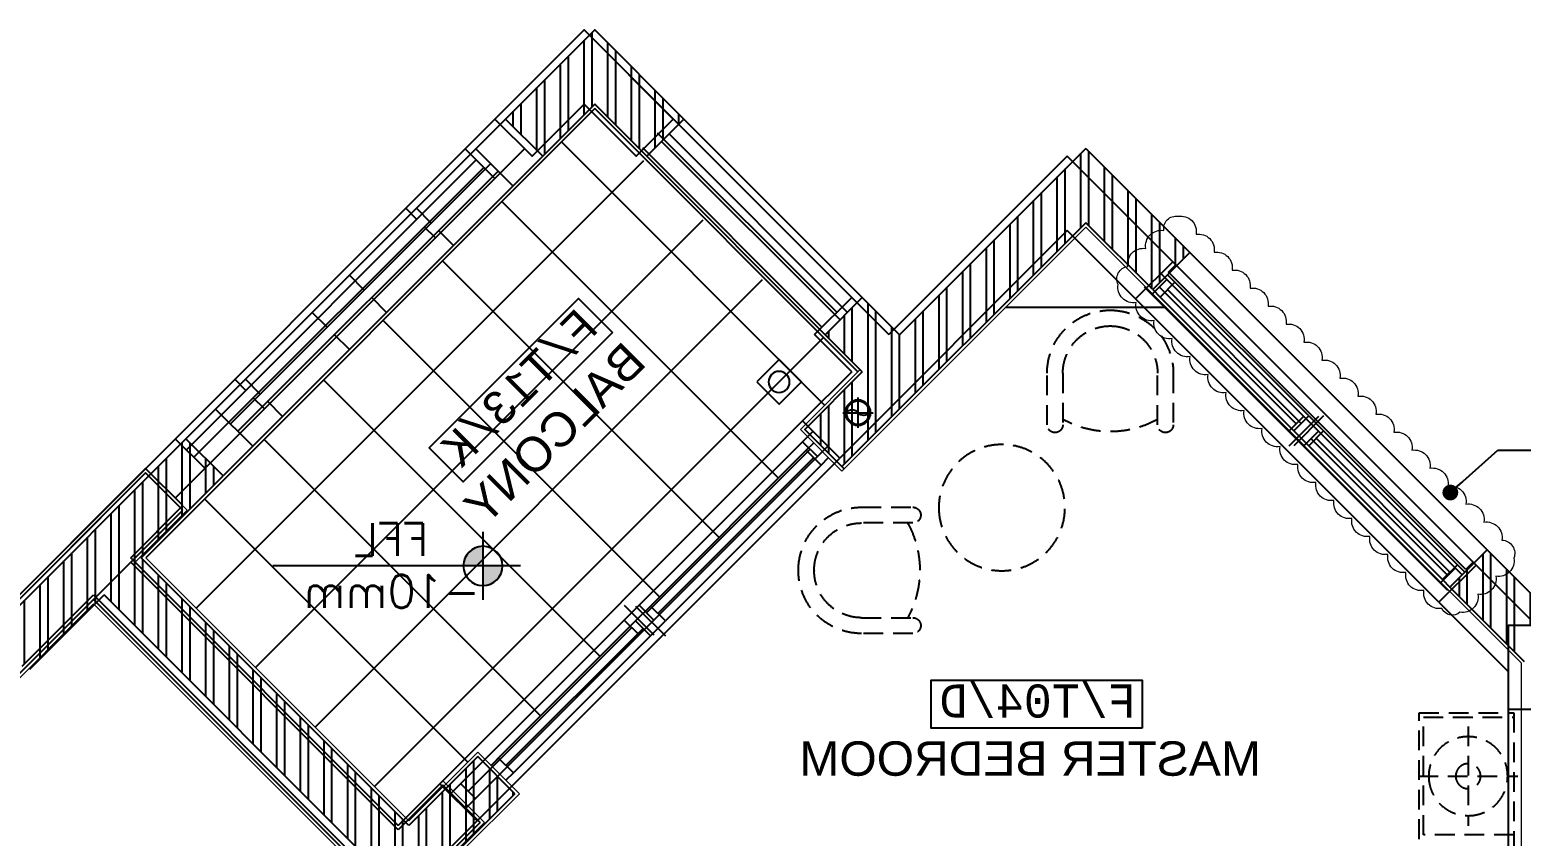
# Model space of a CAD drawing. Header units: millimetres. Extents: x 186805 to 449048, y 2167 to 51540.
# Drawn here: x 386044 to 393138, y 45329 to 49164 of the extents above; entities that cross this region are included whole.
import ezdxf
from ezdxf.enums import TextEntityAlignment as Align

# ---------------------------------------------------------------- set-up
doc = ezdxf.new("R2010")
doc.units = ezdxf.units.MM
doc.linetypes.add('BC$0$HIDDEN2', pattern=[0.1875, 0.125, -0.0625])
doc.linetypes.add('HIDDEN2', pattern=[0.1875, 0.125, -0.0625])
doc.layers.get('0').update_dxf_attribs({"linetype": 'CONTINUOUS'})
for name, color, linetype, lineweight in [('0-60x60-C', 3, 'CONTINUOUS', 13), ('0-AKL-P1 TILES', 8, 'CONTINUOUS', 13), ('0-akl-plasterline', 9, 'CONTINUOUS', 13)]:
    doc.layers.add(name, color=color, linetype=linetype, lineweight=lineweight)
for name, color, linetype in [('0-AKL-P1TILES', 8, 'CONTINUOUS'), ('3117.NEW ID XR$0$A-FLOREDGE', 211, 'CONTINUOUS'), ('A-ABOVE DOOR', 1, 'HIDDEN2'), ('A-CONC-BLDG', 6, 'CONTINUOUS'), ('A-FLORRAIL', 92, 'CONTINUOUS'), ('A-LEVEL', 43, 'CONTINUOUS'), ('A-ROOM_ID', 3, 'CONTINUOUS'), ('A-ROOM_NBR', 40, 'CONTINUOUS'), ('a-wall', 140, 'CONTINUOUS'), ('A-WIND', 4, 'CONTINUOUS'), ('ALAN', 6, 'CONTINUOUS'), ('BC-A-ABOV', 8, 'BC$0$HIDDEN2'), ('BC-A-HATCH', 8, 'CONTINUOUS'), ('BC-A-wall', 6, 'CONTINUOUS'), ('BC-A-WINDOW', 2, 'CONTINUOUS'), ('BC-dim', 1, 'CONTINUOUS'), ('TC$0$Nak_Tiletag', 3, 'CONTINUOUS'), ('TC-FLOORING', 41, 'CONTINUOUS')]:
    doc.layers.add(name, color=color, linetype=linetype)
doc.styles.add('ROMANS', font='ROMANS.shx', dxfattribs={"width": 0.8})
doc.styles.add('SITE SURVEY ROOM$0$SITE SURVEY ROOM$0$XREF1$0$XREF1$0$XREF1$0$paris 2-3-4.DWG124$0$guest room-2$0$FINAL DRGS1$0$C2', font='swissk.ttf', dxfattribs={"height": 0.4})
doc.styles.add('style1', font='monos.ttf')
doc.styles.add('TC$0$Standard', font='txt')
doc.dimstyles.new('TC$0$POINTER', dxfattribs={"dimtxt": 80, "dimasz": 120, "dimexe": 20, "dimexo": 20, "dimgap": 20, "dimtad": 1, "dimdec": 0, "dimtxsty": 'TC$0$Standard', "dimcen": 2.5, "dimadec": 0, "dimazin": 0, "dimtfac": 1, "dimtdec": 0, "dimtix": 1, "dimtmove": 1, "dimatfit": 3, "dimldrblk": 'TC$0$_Dot', "dimfxl": 1, "dimarcsym": 0})
pattern_1 = [(270, (-189031.63, 11508.82), (-112.5, -2e-14), []), (270, (-188994.13, 11471.32), (-112.5, -2e-14), [])]

# ---------------------------------------------------------------- blocks, each defined once
blk = doc.blocks.new('A$C7C4A1575')
at = {"layer": 'A-ABOVE DOOR', "color": 8, "linetype": 'Continuous'}
for p, q in [((60851.3, 6130.2), (59125.9, 4404.9)), ((59302.7, 4228.1), (61028.1, 5953.4)), ((56276.3, 5090.8), (57718.8, 3648.3)), ((57542, 3471.5), (56099.5, 4914))]:
    blk.add_line(p, q, dxfattribs=at)
at = {"layer": 'A-CONC-BLDG', "color": 8}
for points in [[(55945.1, 5600), (55945.1, 5200), (55245.1, 5200), (55245.1, 5600)], [(60342.2, 2722), (60094.7, 2969.5), (59917.9, 2792.7), (60342.2, 2368.4), (60766.4, 2792.7), (60589.7, 2969.5)]]:
    blk.add_lwpolyline(points, close=True, dxfattribs=at)
at = {"layer": 'A-FLORRAIL', "color": 8}
for p, q in [((60625, 2934.1), (62286.7, 4595.8)), ((60819.5, 3022.5), (62198.3, 4401.4)), ((62145.3, 4454.4), (62286.7, 4313)), ((60854.8, 2987.1), (62233.7, 4366)), ((61862.4, 4171.5), (61915.5, 4118.5)), ((61950.8, 4083.2), (62003.9, 4030.1)), ((59210.8, 3782.6), (60063.4, 2930)), ((59140.1, 3711.9), (59992.7, 2859.3)), ((61049.3, 3358.4), (61102.3, 3305.3)), ((61137.7, 3270), (61190.7, 3216.9)), ((60766.4, 3075.5), (60907.9, 2934.1))]:
    blk.add_line(p, q, dxfattribs=at)
at = {"layer": 'a-wall', "color": 8}
for p, q in [((55945.1, 10150), (55945.1, 5600)), ((60851.3, 6130.2), (61226, 6505)), ((62675.6, 5055.4), (61226, 6505)), ((60851.3, 6130.2), (61028.1, 5953.4)), ((61028.1, 5953.4), (61226, 6151.4)), ((61226, 6151.4), (62498.8, 4878.6)), ((56276.3, 5090.8), (55945.1, 5422)), ((63015, 5394.8), (62675.6, 5055.4)), ((55813.5, 5200), (56099.5, 4914)), ((62428.1, 4454.4), (63191.8, 5218.1)), ((56099.5, 4914), (56276.3, 5090.8)), ((62498.8, 4878.6), (62251.4, 4631.2)), ((62251.4, 4631.2), (62428.1, 4454.4)), ((58044.1, 3323), (59125.9, 4404.9)), ((59125.9, 4404.9), (59302.7, 4228.1)), ((59069.4, 3994.8), (59302.7, 4228.1)), ((59069.4, 3994.8), (59246.2, 3818)), ((58044.1, 2969.5), (58892.6, 3818)), ((59069.4, 3641.2), (58892.6, 3818)), ((59246.2, 3818), (59069.4, 3641.2)), ((57542, 3471.5), (57718.8, 3648.3)), ((57718.8, 3648.3), (58044.1, 3323)), ((58044.1, 2969.5), (57542, 3471.5))]:
    blk.add_line(p, q, dxfattribs=at)
at = {"layer": 'A-WIND', "color": 8}
for p, q in [((59182.5, 4348.3), (60907.9, 6073.7)), ((59253.2, 4277.6), (60978.6, 6002.9)), ((60893.7, 5988.8), (60115.9, 5211)), ((60858.4, 6024.2), (60929.1, 5953.4)), ((60151.2, 5104.9), (60009.8, 5246.3)), ((60080.5, 5246.3), (60151.2, 5175.6)), ((60045.2, 5140.3), (59267.4, 4362.5)), ((60009.8, 5175.6), (60080.5, 5104.9)), ((56269.3, 4998.9), (56198.6, 4928.1)), ((56234, 5034.2), (57676.4, 3591.7)), ((56163.2, 4963.5), (57605.7, 3521)), ((56884.5, 4313), (56234, 4963.5)), ((56919.8, 4348.3), (56849.1, 4277.6)), ((56849.1, 4206.9), (56990.6, 4348.3)), ((59232, 4397.8), (59302.7, 4327.1)), ((56990.6, 4277.6), (56919.8, 4206.9)), ((57605.7, 3591.7), (56955.2, 4242.3)), ((57641.1, 3627.1), (57570.4, 3556.4))]:
    blk.add_line(p, q, dxfattribs=at)
at = {"layer": 'ALAN', "color": 8}
for p, q in [((55813.5, 5200), (56113.7, 4899.9)), ((60342.2, 2368.4), (63205.9, 5232.2)), ((56113.7, 4899.9), (56149, 4935.2)), ((56149, 4935.2), (57563.2, 3521)), ((58044.1, 2969.5), (58892.6, 3818)), ((58892.6, 3818), (60342.2, 2368.4)), ((57563.2, 3521), (57527.9, 3485.6)), ((57527.9, 3485.6), (58044.1, 2969.5))]:
    blk.add_line(p, q, dxfattribs=at)
blk = doc.blocks.new('A$C32DD6ECA')
at = {"layer": '0-60x60-C', "color": 16, "xscale": 0.04183124983683228, "yscale": 0.04183124983683228, "zscale": 0.04183124983683228, "rotation": 180}
blk.add_blockref('A$C7C4A1575', (4397.08, 2202.64), dxfattribs=at)
blk = doc.blocks.new('A$C5C977968')
at = {"layer": '0-akl-plasterline'}
for p, q in [((5171.8, 17416), (5369.8, 17614)), ((5369.8, 17614), (8198.2, 14785.6)), ((5419.3, 17168.6), (5171.8, 17416)), ((4167.7, 15917), (5419.3, 17168.6)), ((5617.3, 16970.6), (2204.1, 13557.4)), ((8070.9, 14516.9), (5617.3, 16970.6)), ((3757.6, 15931.1), (3955.6, 16129.1)), ((3955.6, 16129.1), (4167.7, 15917)), ((3969.7, 15719), (3757.6, 15931.1))]:
    blk.add_line(p, q, dxfattribs=at)
at = {"layer": 'a-wall'}
for p, q in [((5193, 17416), (5369.8, 17592.8)), ((5193, 17416), (5369.8, 17592.8)), ((5193, 17416), (5369.8, 17592.8)), ((5369.8, 17592.8), (5794.1, 17168.6)), ((5369.8, 17592.8), (5794.1, 17168.6)), ((5369.8, 17592.8), (6147.6, 16815)), ((5440.5, 17168.6), (5193, 17416)), ((5440.5, 17168.6), (5193, 17416)), ((5440.5, 17168.6), (5193, 17416)), ((5440.5, 17168.6), (5193, 17416)), ((5688, 17274.6), (6147.6, 16815)), ((4167.7, 15895.8), (5440.5, 17168.6)), ((4167.7, 15895.8), (5440.5, 17168.6)), ((4167.7, 15895.8), (5440.5, 17168.6)), ((4167.7, 15895.8), (5440.5, 17168.6)), ((4167.7, 15895.8), (5440.5, 17168.6)), ((4167.7, 15895.8), (5440.5, 17168.6)), ((2470.7, 13845.2), (5617.3, 16991.8)), ((2470.7, 13845.2), (5617.3, 16991.8)), ((2470.7, 13845.2), (5617.3, 16991.8)), ((2470.7, 13845.2), (5617.3, 16991.8)), ((2470.7, 13845.2), (5617.3, 16991.8)), ((2470.7, 13845.2), (5617.3, 16991.8)), ((5617.3, 16991.8), (4167.7, 15542.2)), ((5617.3, 16991.8), (4167.7, 15542.2)), ((5970.8, 16638.2), (5617.3, 16991.8)), ((5970.8, 16638.2), (5617.3, 16991.8)), ((5970.8, 16638.2), (5617.3, 16991.8)), ((5970.8, 16638.2), (5617.3, 16991.8)), ((3778.8, 15931.1), (3955.6, 16107.9)), ((3778.8, 15931.1), (3955.6, 16107.9)), ((3778.8, 15931.1), (3955.6, 16107.9)), ((3778.8, 15931.1), (3955.6, 16107.9)), ((3955.6, 16107.9), (4167.7, 15895.8)), ((3955.6, 16107.9), (4167.7, 15895.8)), ((3955.6, 16107.9), (4167.7, 15895.8)), ((3955.6, 16107.9), (4167.7, 15895.8)), ((3778.8, 15931.1), (3990.9, 15719)), ((3778.8, 15931.1), (3990.9, 15719)), ((3778.8, 15931.1), (3990.9, 15719)), ((3778.8, 15931.1), (3990.9, 15719))]:
    blk.add_line(p, q, dxfattribs=at)
at = {"layer": 'BC-dim'}
blk.add_line((5617.3, 16991.8), (5440.5, 17168.6), dxfattribs=at)
blk = doc.blocks.new('TC$0$_Dot')
at = {"color": 0, "linetype": 'ByBlock', "lineweight": -2}
blk.add_line((-0.5, 0), (-1, 0), dxfattribs=at)
at = {"color": 0, "linetype": 'ByBlock', "const_width": 0.5}
blk.add_lwpolyline([(-0.25, 0, 1), (0.25, 0, 1)], format="xyb", close=True, dxfattribs=at)
blk = doc.blocks.new('SYM52')
for points in [[(150, 0, 0.414214), (0, 150), (0, 0)], [(0, 0), (-150, 0, 0.414214), (0, -150)]]:
    blk.add_hatch(color=0).paths.add_polyline_path(points)
at = {"color": 0, "linetype": 'ByBlock'}
for p, q in [((0, 260), (0, 150)), ((0, 150), (0, 0)), ((-286, 0), (1606, 0)), ((0, 0), (0, -260))]:
    blk.add_line(p, q, dxfattribs=at)
blk.add_circle((0, 0), 150, dxfattribs=at)
at = {"color": 0, "style": 'ROMANS'}
blk.add_attdef('LINE-1', (210, 110), '', height=250, rotation=0, dxfattribs=at)
blk.add_attdef('LINE-2', (210, -343), '', height=250, dxfattribs=at)
blk = doc.blocks.new('A$C7DAB1636')
at = {"layer": 'BC-A-HATCH'}
h = blk.add_hatch(dxfattribs=at)
h.set_pattern_fill('ANSI32', color=256, scale=300, angle=45, style=0)
h.set_pattern_definition(pattern_1)
h.paths.add_polyline_path([(25188.3, 20420.8), (25011.5, 20244.1), (24764, 20491.6), (24516.5, 20244.1), (24339.7, 20420.8), (24764, 20845.1)])
h = blk.add_hatch(dxfattribs=at)
h.set_pattern_fill('ANSI32', color=256, scale=300, angle=45, style=0)
h.set_pattern_definition(pattern_1)
h.paths.add_polyline_path([(23314.4, 19395.5), (23491.2, 19572.3), (23668, 19395.5), (23491.2, 19218.8), (23764.8, 18945.1), (23588.1, 18768.4), (22428.4, 19928), (22110.2, 19609.8), (21933.4, 19786.6), (22428.4, 20281.6)])
h = blk.add_hatch(dxfattribs=at)
h.set_pattern_fill('ANSI32', color=256, scale=300, angle=45, style=0)
h.set_pattern_definition(pattern_1)
h.paths.add_polyline_path([(27627.8, 17981.3), (27451, 17804.6), (27097.4, 18158.1), (23975.6, 15036.2), (23904.9, 15106.9), (25577.2, 16779.2), (25481, 16875.4), (23808.7, 15203.1), (23738, 15273.8), (25410.3, 16946.1), (25143.7, 17212.7), (25320.5, 17389.5), (25647.9, 17062.1), (26920.7, 18334.9), (26531.8, 18723.8), (26708.5, 18900.6)])
h = blk.add_hatch(dxfattribs=at)
h.set_pattern_fill('ANSI32', color=256, scale=300, angle=45, style=0)
h.set_pattern_definition(pattern_1)
h.paths.add_polyline_path([(20342.4, 17842.1), (20342.4, 18012.1), (20158.9, 18012.1), (20519.2, 18372.4), (20696, 18195.6)])
at = {"layer": '0-AKL-P1 TILES', "color": 1}
blk.add_lwpolyline([(21989.3, 19958.3, 0.520567), (21903.8, 19872.8, 0.520567), (21818.2, 19787.2, 0.520567), (21732.7, 19701.7, 0.520567), (21647.1, 19616.1, 0.520567), (21561.5, 19530.5, 0.520567), (21476, 19445, 0.520567), (21390.4, 19359.4, 0.520567), (21304.9, 19273.9, 0.520567), (21219.3, 19188.3, 0.520567), (21133.7, 19102.7, 0.520567), (21048.2, 19017.2, 0.520567), (20962.6, 18931.6, 0.520567), (20877.1, 18846.1, 0.520567), (20791.5, 18760.5, 0.520567), (20705.9, 18674.9, 0.520567), (20620.4, 18589.4, 0.520567), (20534.8, 18503.8, 0.520567), (20449.3, 18418.3, 0.520567), (20392.2, 18332.7, 0.520567), (20477.8, 18247.1, 0.520567), (20563.4, 18161.6, 0.520567), (20648.9, 18076, 0.520567), (20734.5, 18093.9, 0.520567), (20820, 18179.5, 0.520567), (20905.6, 18265, 0.520567), (20991.2, 18350.6, 0.520567), (21076.7, 18436.1, 0.520567), (21162.3, 18521.7, 0.520567), (21247.8, 18607.3, 0.520567), (21333.4, 18692.8, 0.520567), (21419, 18778.4, 0.520567), (21504.5, 18863.9, 0.520567), (21590.1, 18949.5, 0.520567), (21675.6, 19035.1, 0.520567), (21761.2, 19120.6, 0.520567), (21846.8, 19206.2, 0.520567), (21932.3, 19291.7, 0.520567), (22017.9, 19377.3, 0.520567), (22103.4, 19462.9, 0.520567), (22189, 19548.4, 0.520567), (22274.6, 19634, 0.520567), (22228.1, 19719.5, 0.520567), (22142.6, 19805.1, 0.520567), (22057, 19890.7, 0.520567)], format="xyb", close=True, dxfattribs=at)
at = {"layer": '0-AKL-P1TILES'}
for p, q in [((23670.8, 19060.4), (24922.4, 20312)), ((24532.6, 20222.3), (26659.7, 18095.2)), ((23890, 18713.9), (25205.2, 20029.1)), ((24249.8, 19939.5), (26376.9, 17812.3)), ((24172.9, 18431), (25488.1, 19746.3)), ((23966.9, 19656.6), (26094.1, 17529.5)), ((22046.2, 19524.6), (22810.6, 19524.6)), ((24455.7, 18148.2), (25770.9, 19463.4)), ((23675.8, 19382.1), (23834.1, 19223.7)), ((23834.1, 19223.7), (25811.2, 17246.6)), ((24738.5, 17865.4), (26053.8, 19180.6)), ((25021.4, 17582.5), (26336.6, 18897.7)), ((25367.9, 17363.3), (26619.4, 18614.9))]:
    blk.add_line(p, q, dxfattribs=at)
at = {"layer": '0-AKL-P1TILES', "color": 4}
blk.add_lwpolyline([(23993.2, 19170.7), (23887.2, 19064.6), (23781.1, 19170.7), (23887.2, 19276.7)], close=True, dxfattribs=at)
blk.add_circle((23887.2, 19170.7), 50, dxfattribs=at)
at = {"layer": '0-akl-plasterline', "color": 61}
for p, q in [((20357.4, 17835.8), (22428.4, 19906.8)), ((22428.4, 19906.8), (23588.1, 18747.1)), ((23501.8, 19229.4), (23786, 18945.1)), ((23588.1, 18747.1), (23786, 18945.1)), ((25647.9, 17083.3), (26899.5, 18334.9)), ((20357.4, 17835.8), (20357.4, 13097.1)), ((25122.5, 17212.7), (25320.5, 17410.7)), ((25320.5, 17410.7), (25647.9, 17083.3)), ((25122.5, 17212.7), (25389.1, 16946.1))]:
    blk.add_line(p, q, dxfattribs=at)
at = {"layer": '3117.NEW ID XR$0$A-FLOREDGE'}
blk.add_line((26531.8, 18723.8), (26708.5, 18900.6), dxfattribs=at)
blk.add_line((26531.8, 18723.8), (26708.5, 18900.6), dxfattribs=at)
at = {"layer": 'A-ROOM_NBR'}
for points in [[(24680.2, 19405.6), (25390, 18695.9), (25551.3, 18857.2), (24841.6, 19566.9)], [(22160, 17524.6), (23163.7, 17524.6), (23163.7, 17752.7), (22160, 17752.7)]]:
    blk.add_lwpolyline(points, close=True, dxfattribs=at)
at = {"layer": 'BC-A-ABOV', "ltscale": 750}
for p, q in [((20392.4, 17597.1), (20392.4, 14497.1)), ((20609.5, 17533), (20609.5, 17059.3)), ((20846.4, 17296.1), (20372.6, 17296.1))]:
    blk.add_line(p, q, dxfattribs=at)
for points in [[(22087, 19211.9, -0.414214), (22312, 19436.9), (22312.4, 19436.9, -0.414214), (22537.4, 19211.9), (22537.4, 18967.3, 1), (22612.4, 18967.3), (22612.4, 19211.9, 0.414214), (22312.4, 19511.9), (22312, 19511.9, 0.414214), (22012, 19211.9), (22012, 18967.3, 1), (22087, 18967.3)], [(23495.3, 18500, -0.414214), (23720.3, 18275), (23720.3, 18274.6, -0.414214), (23495.3, 18049.6), (23250.7, 18049.6, 1), (23250.7, 17974.6), (23495.3, 17974.6, 0.414214), (23795.3, 18274.6), (23795.3, 18275, 0.414214), (23495.3, 18575), (23250.7, 18575, 1), (23250.7, 18500)]]:
    blk.add_lwpolyline(points, format="xyb", close=True, dxfattribs=at)
for points in [[(20842.4, 16997.1), (20842.4, 16997.1), (20842.4, 17597.1), (20392.4, 17597.1)], [(20392.4, 17017.1), (20822.4, 17017.1), (20822.4, 17577.1), (20392.4, 17577.1)]]:
    blk.add_lwpolyline(points, dxfattribs=at)
for centre, radius in [((22827.4, 18573), 300), ((20609.5, 17296.1), 187.9), ((20609.5, 17296.1), 59.4)]:
    blk.add_circle(centre, radius, dxfattribs=at)
for centre, start, end in [((22312.2, 19400.4), 241.10345, 298.89655), ((23683.8, 18274.8), 151.10345, 208.89655)]:
    blk.add_arc(centre, 466.1, start, end, dxfattribs=at)
at = {"layer": 'BC-A-HATCH'}
for p, q in [((23512, 19096.8), (23512, 18952.5)), ((23584.2, 19024.6), (23439.9, 19024.6))]:
    blk.add_line(p, q, dxfattribs=at)
for radius in [60.1, 55]:
    blk.add_circle((23512, 19024.6), radius, dxfattribs=at)
for centre, radius, start, end in [((23484.5, 19046.6), 35.2, 218.65522, 321.34478), ((23539.5, 19006.5), 32.9, 33.34192, 146.65808)]:
    blk.add_arc(centre, radius, start, end, dxfattribs=at)
at = {"layer": 'BC-A-wall'}
for p, q in [((22428.4, 20281.6), (21933.4, 19786.6)), ((22428.4, 20281.6), (23314.4, 19395.5)), ((22110.2, 19609.8), (22428.4, 19928)), ((22428.4, 19928), (23588.1, 18768.4)), ((21933.4, 19786.6), (22110.2, 19609.8)), ((23314.4, 19395.5), (23491.2, 19572.3)), ((23668, 19395.5), (23491.2, 19572.3)), ((23491.2, 19218.8), (23668, 19395.5)), ((23491.2, 19218.8), (23764.8, 18945.1)), ((23577.4, 18757.8), (23764.8, 18945.1)), ((26531.8, 18723.8), (26708.5, 18900.6)), ((27627.8, 17981.3), (26708.5, 18900.6)), ((26920.7, 18334.9), (26531.8, 18723.8)), ((20158.9, 18012.1), (20519.2, 18372.4)), ((20519.2, 18372.4), (20696, 18195.6)), ((25647.9, 17062.1), (26920.7, 18334.9)), ((20696, 18195.6), (20342.4, 17842.1)), ((23975.6, 15036.2), (27097.4, 18158.1)), ((27451, 17804.6), (27097.4, 18158.1)), ((25143.7, 17212.7), (25320.5, 17389.5)), ((25320.5, 17389.5), (25647.9, 17062.1)), ((25143.7, 17212.7), (25410.3, 16946.1))]:
    blk.add_line(p, q, dxfattribs=at)
blk.add_lwpolyline([(24764, 20491.6), (24516.5, 20244.1), (24339.7, 20420.8), (24764, 20845.1), (25188.3, 20420.8), (25011.5, 20244.1), (24764, 20491.6)], dxfattribs=at)
at = {"layer": 'BC-A-WINDOW'}
for p, q in [((23491.2, 19572.3), (24339.7, 20420.8)), ((26708.5, 18900.6), (25188.3, 20420.8)), ((23668, 19395.5), (24516.5, 20244.1)), ((25011.5, 20244.1), (26531.8, 18723.8)), ((25152.9, 20102.6), (25329.7, 20279.4)), ((25152.9, 20102.6), (25329.7, 20279.4)), ((25152.9, 20102.6), (25329.7, 20279.4)), ((25541.8, 19925.9), (25612.5, 19996.6)), ((25541.8, 19925.9), (25612.5, 19996.6)), ((25541.8, 19925.9), (25612.5, 19996.6)), ((25435.7, 19819.8), (25506.5, 19890.5)), ((25435.7, 19819.8), (25506.5, 19890.5)), ((25435.7, 19819.8), (25506.5, 19890.5)), ((21933.4, 19786.6), (20519.2, 18372.4)), ((22039.5, 19680.5), (22004.1, 19645.2)), ((25860, 19607.7), (25930.7, 19678.4)), ((25860, 19607.7), (25930.7, 19678.4)), ((25860, 19607.7), (25930.7, 19678.4)), ((21403.1, 18973.4), (22039.5, 19609.8)), ((22074.8, 19574.5), (22004.1, 19645.2)), ((22110.2, 19609.8), (22074.8, 19574.5)), ((25753.9, 19501.6), (25824.7, 19572.3)), ((25753.9, 19501.6), (25824.7, 19572.3)), ((25753.9, 19501.6), (25824.7, 19572.3)), ((26036.8, 19430.9), (26107.5, 19501.6)), ((26036.8, 19430.9), (26107.5, 19501.6)), ((26036.8, 19430.9), (26107.5, 19501.6)), ((25930.7, 19324.8), (26001.4, 19395.5)), ((25930.7, 19324.8), (26001.4, 19395.5)), ((25930.7, 19324.8), (26001.4, 19395.5)), ((26355, 19112.7), (26425.7, 19183.4)), ((26355, 19112.7), (26425.7, 19183.4)), ((26355, 19112.7), (26425.7, 19183.4)), ((26248.9, 19006.6), (26319.6, 19077.3)), ((26248.9, 19006.6), (26319.6, 19077.3)), ((26248.9, 19006.6), (26319.6, 19077.3)), ((26390.3, 18865.2), (26567.1, 19042)), ((26390.3, 18865.2), (26567.1, 19042)), ((26390.3, 18865.2), (26567.1, 19042)), ((21297, 19008.8), (21438.4, 18867.4)), ((21367.7, 19008.8), (21297, 18938.1)), ((21438.4, 18938.1), (21367.7, 19008.8)), ((20696, 18266.3), (21332.4, 18902.7)), ((21367.7, 18867.4), (21297, 18938.1)), ((21438.4, 18938.1), (21367.7, 18867.4)), ((23757.8, 18846.1), (23722.4, 18881.5)), ((23687, 18775.4), (23651.7, 18810.8)), ((23687, 18775.4), (23757.8, 18846.1)), ((23722.4, 18810.8), (24463.5, 18069.7)), ((20660.6, 18301.7), (20625.3, 18266.3)), ((20731.3, 18231), (20660.6, 18301.7)), ((20731.3, 18231), (20696, 18195.6)), ((24428.1, 18034.4), (24498.8, 18105.1)), ((24569.5, 18105.1), (24428.1, 17963.6)), ((24569.5, 18034.4), (24498.8, 18105.1)), ((24498.8, 17963.6), (24428.1, 18034.4)), ((24498.8, 17963.6), (24569.5, 18034.4)), ((24534.2, 17999), (25186.1, 17347.1)), ((25150.8, 17311.7), (25221.5, 17382.4)), ((25256.8, 17347.1), (25221.5, 17382.4)), ((25186.1, 17276.4), (25150.8, 17311.7))]:
    blk.add_line(p, q, dxfattribs=at)
at = {"layer": 'BC-A-WINDOW', "color": 1}
for p, q in [((23561.9, 19501.6), (24410.4, 20350.1)), ((23597.3, 19466.3), (24445.8, 20314.8)), ((25223.6, 20173.4), (26461.1, 18935.9)), ((25223.6, 20173.4), (26461.1, 18935.9)), ((25259, 20208.7), (26496.4, 18971.3)), ((25259, 20208.7), (26496.4, 18971.3)), ((21367.7, 19008.8), (22004.1, 19645.2)), ((21438.4, 18938.1), (22074.8, 19574.5)), ((20652.4, 18293.5), (21297, 18938.1)), ((20723.1, 18222.7), (21367.7, 18867.4)), ((23747.2, 18856.7), (24498.8, 18105.1)), ((23676.4, 18786), (24428.1, 18034.4)), ((24569.5, 18034.4), (25232.1, 17371.8)), ((24498.8, 17963.6), (25161.4, 17301.1))]:
    blk.add_line(p, q, dxfattribs=at)
at = {"layer": 'TC-FLOORING'}
for p, q in [((23512.4, 19218.8), (24764, 20470.3)), ((24516.5, 20244.1), (24764, 20491.6)), ((24764, 20491.6), (25011.5, 20244.1)), ((24764, 20470.3), (26899.5, 18334.9)), ((23588.1, 18768.4), (23577.4, 18757.8))]:
    blk.add_line(p, q, dxfattribs=at)
at = {"layer": 'A-LEVEL'}
ref = blk.add_blockref('SYM52', (25295.7, 18295.7), dxfattribs=dict(at, xscale=0.6225000000558794, yscale=0.6225000000558794, zscale=0.6225000000558794))
ref.add_attrib('LINE-1', 'FFL', (25554.9, 18344.1), dxfattribs={"layer": '0', "color": 0, "height": 155.62, "rotation": 0, "style": 'ROMANS'})
ref.add_attrib('LINE-2', '-10mm', (25309.2, 18097.3), dxfattribs={"layer": '0', "color": 0, "height": 155.62, "style": 'ROMANS'})
at = {"layer": 'A-ROOM_ID', "color": 7, "style": 'style1'}
blk.add_text('F/T13/K', height=157.5, rotation=315, dxfattribs=at).set_placement((24792.4, 19475.5), align=Align.MIDDLE_LEFT)
at = {"layer": 'A-ROOM_ID', "style": 'SITE SURVEY ROOM$0$SITE SURVEY ROOM$0$XREF1$0$XREF1$0$XREF1$0$paris 2-3-4.DWG124$0$guest room-2$0$FINAL DRGS1$0$C2'}
blk.add_text('BALCONY', height=163.55, rotation=315, dxfattribs=at).set_placement((24897, 18868.6), align=Align.CENTER)
at = {"layer": 'A-ROOM_ID', "color": 7, "style": 'style1'}
blk.add_text('F/T04/D', height=157.5, dxfattribs=at).set_placement((22189.9, 17653.3), align=Align.MIDDLE_LEFT)
at = {"layer": 'A-ROOM_ID', "style": 'SITE SURVEY ROOM$0$SITE SURVEY ROOM$0$XREF1$0$XREF1$0$XREF1$0$paris 2-3-4.DWG124$0$guest room-2$0$FINAL DRGS1$0$C2'}
blk.add_text('MASTER BEDROOM', height=163.545, dxfattribs=at).set_placement((22693, 17298.1), align=Align.CENTER)
at = {"layer": 'TC$0$Nak_Tiletag', "color": 1}
blk.add_leader([(20694.3, 18644.9), (20468.4, 18847), (20170.3, 18847)], dimstyle='TC$0$POINTER', override={"dimasz": 75, "dimtad": 0}, dxfattribs=at)

msp = doc.modelspace()

# ---------------------------------------------------------------- block references
at = {"linetype": 'ByBlock', "xscale": -1}
msp.add_blockref('A$C7DAB1636', (413495.3, 28318.7), dxfattribs=at)
at = {"layer": '0-60x60-C', "color": 16, "xscale": 23.90557308239969, "yscale": 23.90557308239969, "zscale": 23.90557308239969}
msp.add_blockref('A$C32DD6ECA', (343908.2, -1123), dxfattribs=at)
at = {"layer": '0-AKL-P1 TILES', "color": 1, "xscale": -1}
msp.add_blockref('A$C5C977968', (391964.7, 29463.8), dxfattribs=at)

doc.saveas('drawing.dxf')
